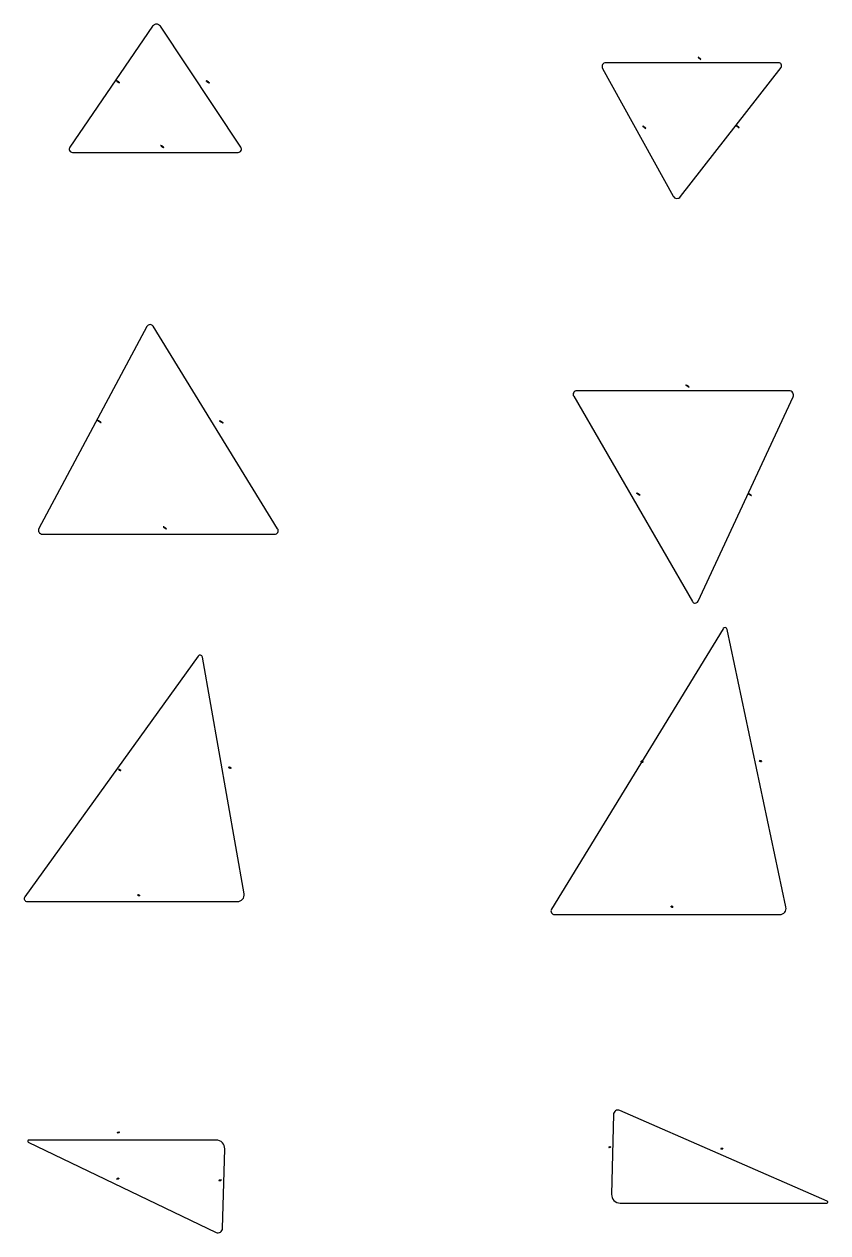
# Model space of a CAD drawing. Header units: metres. Extents: x -1 to 145, y -1 to 19.
# Drawn here: x 62.26 to 66.79, y -0.35 to 6.48 of the extents above; entities that cross this region are included whole.
import ezdxf

# ---------------------------------------------------------------- set-up
doc = ezdxf.new("R2010")
doc.units = ezdxf.units.M
doc.layers.add('LABELS', color=1, linetype='CONTINUOUS')
doc.layers.add('SHAPES', color=3, linetype='CONTINUOUS')

msp = doc.modelspace()

# ---------------------------------------------------------------- linework, layer by layer
at = {"layer": 'LABELS'}
for p, q in [((66.0653, 6.288), (66.0613, 6.2913)), ((66.0613, 6.2913), (66.0653, 6.2881)), ((66.0613, 6.2913), (66.0653, 6.288)), ((66.0653, 6.2881), (66.0613, 6.2913)), ((66.0775, 6.2782), (66.0613, 6.2913)), ((66.0613, 6.2913), (66.0734, 6.2816)), ((66.0653, 6.2881), (66.0613, 6.2913)), ((66.0613, 6.2913), (66.0775, 6.2782)), ((66.0653, 6.2881), (66.0613, 6.2913)), ((66.0613, 6.2913), (66.0775, 6.2782)), ((66.0653, 6.2881), (66.0734, 6.2814)), ((66.0734, 6.2816), (66.0653, 6.2881)), ((66.0653, 6.288), (66.0734, 6.2814)), ((66.0734, 6.2815), (66.0653, 6.288)), ((66.0694, 6.2848), (66.0694, 6.2847)), ((66.0775, 6.2782), (66.0734, 6.2816)), ((66.0775, 6.2782), (66.0734, 6.2816)), ((66.0734, 6.2816), (66.0734, 6.2814)), ((66.0734, 6.2814), (66.0775, 6.2782)), ((66.0734, 6.2814), (66.0775, 6.2782)), ((66.0775, 6.2782), (66.0775, 6.2783)), ((66.0775, 6.2783), (66.0775, 6.2782)), ((66.0775, 6.2782), (66.0775, 6.2783)), ((66.0775, 6.2783), (66.0775, 6.2782)), ((62.7793, 6.1584), (62.7783, 6.1576)), ((62.7793, 6.1584), (62.7783, 6.1576)), ((62.7783, 6.1576), (62.7788, 6.158)), ((62.7783, 6.1576), (62.7831, 6.1551)), ((62.7955, 6.1459), (62.7783, 6.1576)), ((62.7783, 6.1576), (62.7922, 6.1496)), ((62.7783, 6.1576), (62.7826, 6.1547)), ((62.7788, 6.158), (62.7836, 6.1555)), ((62.7788, 6.158), (62.7826, 6.1547)), ((62.7836, 6.1555), (62.7788, 6.158)), ((62.7788, 6.158), (62.7826, 6.1547)), ((62.7836, 6.1555), (62.7788, 6.158)), ((62.7788, 6.158), (62.7826, 6.1547)), ((62.7836, 6.1555), (62.7788, 6.158)), ((62.7831, 6.1551), (62.7826, 6.1547)), ((62.7826, 6.1547), (62.7912, 6.1488)), ((62.7917, 6.1492), (62.7826, 6.1547)), ((62.7826, 6.1547), (62.7912, 6.1488)), ((62.7826, 6.1547), (62.7912, 6.1488)), ((62.7917, 6.1492), (62.7826, 6.1547)), ((62.7826, 6.1547), (62.7965, 6.1467)), ((62.7826, 6.1547), (62.7912, 6.1488)), ((62.7917, 6.1492), (62.7826, 6.1547)), ((62.7836, 6.1555), (62.7922, 6.1496)), ((62.7922, 6.1496), (62.7836, 6.1555)), ((62.7922, 6.1496), (62.7836, 6.1555)), ((62.7922, 6.1496), (62.7836, 6.1555)), ((62.7879, 6.1525), (62.7869, 6.1517)), ((62.7879, 6.1525), (62.7869, 6.1517)), ((62.7922, 6.1496), (62.7912, 6.1488)), ((62.7912, 6.1488), (62.796, 6.1463)), ((62.7912, 6.1488), (62.796, 6.1463)), ((62.7912, 6.1488), (62.796, 6.1463)), ((62.7912, 6.1488), (62.796, 6.1463)), ((62.7922, 6.1496), (62.796, 6.1463)), ((62.796, 6.1463), (62.7922, 6.1496)), ((62.796, 6.1463), (62.7922, 6.1496)), ((62.796, 6.1463), (62.7922, 6.1496)), ((62.7965, 6.1467), (62.7955, 6.1459)), ((62.796, 6.1463), (62.7955, 6.1459)), ((62.796, 6.1463), (62.7965, 6.1467)), ((63.2859, 6.1587), (63.2849, 6.1579)), ((63.2859, 6.1587), (63.2849, 6.1579)), ((63.2849, 6.1579), (63.2854, 6.1583)), ((63.2849, 6.1579), (63.2897, 6.1554)), ((63.302, 6.1462), (63.2849, 6.1579)), ((63.2849, 6.1579), (63.2988, 6.1499)), ((63.2849, 6.1579), (63.2892, 6.155)), ((63.2854, 6.1583), (63.2902, 6.1558)), ((63.2854, 6.1583), (63.2892, 6.155)), ((63.2902, 6.1558), (63.2854, 6.1583)), ((63.2854, 6.1583), (63.2892, 6.155)), ((63.2902, 6.1558), (63.2854, 6.1583)), ((63.2902, 6.1558), (63.2854, 6.1583)), ((63.2854, 6.1583), (63.3026, 6.1466)), ((63.2897, 6.1554), (63.2892, 6.155)), ((63.2892, 6.155), (63.2978, 6.1491)), ((63.2983, 6.1495), (63.2892, 6.155)), ((63.2892, 6.155), (63.2978, 6.1491)), ((63.2892, 6.155), (63.2978, 6.1491)), ((63.2983, 6.1495), (63.2892, 6.155)), ((63.2892, 6.155), (63.3031, 6.147)), ((63.2902, 6.1558), (63.2988, 6.1499)), ((63.2988, 6.1499), (63.2902, 6.1558)), ((63.2988, 6.1499), (63.2902, 6.1558)), ((63.2945, 6.1529), (63.2935, 6.1521)), ((63.2945, 6.1529), (63.2935, 6.1521)), ((63.2988, 6.1499), (63.2978, 6.1491)), ((63.2978, 6.1491), (63.3026, 6.1466)), ((63.2978, 6.1491), (63.3026, 6.1466)), ((63.2978, 6.1491), (63.3026, 6.1466)), ((63.2988, 6.1499), (63.3026, 6.1466)), ((63.3026, 6.1466), (63.2988, 6.1499)), ((63.3026, 6.1466), (63.2988, 6.1499)), ((63.3031, 6.147), (63.302, 6.1462)), ((63.3031, 6.147), (63.302, 6.1462)), ((63.3026, 6.1466), (63.302, 6.1462)), ((63.3026, 6.1466), (63.3031, 6.147)), ((63.3026, 6.1466), (63.3031, 6.147)), ((65.7504, 5.9025), (65.7504, 5.9024)), ((65.7504, 5.9025), (65.7504, 5.9024)), ((65.7504, 5.9024), (65.7504, 5.9024)), ((65.7504, 5.9024), (65.7545, 5.8992)), ((65.7504, 5.9024), (65.7545, 5.8991)), ((65.7545, 5.8992), (65.7504, 5.9024)), ((65.7504, 5.9024), (65.7545, 5.8992)), ((65.7504, 5.9024), (65.7545, 5.8991)), ((65.7545, 5.8992), (65.7504, 5.9024)), ((65.7666, 5.8893), (65.7504, 5.9024)), ((65.7504, 5.9024), (65.7626, 5.8927)), ((65.7504, 5.9024), (65.7545, 5.8991)), ((65.7545, 5.8992), (65.7504, 5.9024)), ((65.7504, 5.9024), (65.7666, 5.8893)), ((65.7545, 5.8992), (65.7626, 5.8927)), ((65.7626, 5.8927), (65.7545, 5.8992)), ((65.7545, 5.8992), (65.7545, 5.8991)), ((65.7626, 5.8927), (65.7545, 5.8992)), ((65.7545, 5.8991), (65.7626, 5.8925)), ((65.7626, 5.8926), (65.7545, 5.8991)), ((65.7545, 5.8991), (65.7626, 5.8925)), ((65.7545, 5.8991), (65.7626, 5.8925)), ((65.7626, 5.8926), (65.7545, 5.8991)), ((65.7545, 5.8991), (65.7666, 5.8894)), ((65.7585, 5.8959), (65.7585, 5.8958)), ((65.7585, 5.8959), (65.7585, 5.8958)), ((65.7626, 5.8927), (65.7666, 5.8893)), ((65.7666, 5.8893), (65.7626, 5.8927)), ((65.7666, 5.8893), (65.7626, 5.8927)), ((65.7626, 5.8927), (65.7626, 5.8925)), ((65.7626, 5.8925), (65.7666, 5.8893)), ((65.7626, 5.8925), (65.7666, 5.8893)), ((65.7626, 5.8925), (65.7666, 5.8893)), ((65.7666, 5.8893), (65.7666, 5.8894)), ((65.7666, 5.8894), (65.7666, 5.8893)), ((65.7666, 5.8893), (65.7666, 5.8894)), ((65.7666, 5.8894), (65.7666, 5.8893)), ((65.7666, 5.8893), (65.7666, 5.8893)), ((66.2769, 5.9064), (66.2769, 5.9065)), ((66.2769, 5.9065), (66.281, 5.9033)), ((66.2769, 5.9065), (66.281, 5.9031)), ((66.281, 5.9033), (66.2769, 5.9065)), ((66.2769, 5.9065), (66.2769, 5.9064)), ((66.2769, 5.9065), (66.281, 5.9031)), ((66.281, 5.9033), (66.2769, 5.9065)), ((66.2769, 5.9065), (66.2769, 5.9064)), ((66.2769, 5.9065), (66.2769, 5.9064)), ((66.2769, 5.9064), (66.281, 5.9032)), ((66.2931, 5.8933), (66.2769, 5.9064)), ((66.2769, 5.9064), (66.2891, 5.8967)), ((66.2769, 5.9064), (66.281, 5.9031)), ((66.2769, 5.9064), (66.281, 5.9031)), ((66.281, 5.9033), (66.2891, 5.8967)), ((66.2891, 5.8967), (66.281, 5.9033)), ((66.2891, 5.8967), (66.281, 5.9033)), ((66.281, 5.9032), (66.281, 5.9031)), ((66.281, 5.9031), (66.2891, 5.8966)), ((66.2891, 5.8967), (66.281, 5.9031)), ((66.281, 5.9031), (66.2891, 5.8966)), ((66.281, 5.9031), (66.2891, 5.8966)), ((66.2891, 5.8967), (66.281, 5.9031)), ((66.281, 5.9031), (66.2931, 5.8934)), ((66.281, 5.9031), (66.2931, 5.8934)), ((66.285, 5.9), (66.285, 5.8999)), ((66.285, 5.9), (66.285, 5.8999)), ((66.2891, 5.8967), (66.2931, 5.8934)), ((66.2931, 5.8934), (66.2891, 5.8967)), ((66.2931, 5.8934), (66.2891, 5.8967)), ((66.2891, 5.8967), (66.2891, 5.8966)), ((66.2891, 5.8966), (66.2931, 5.8934)), ((66.2891, 5.8966), (66.2931, 5.8934)), ((66.2891, 5.8966), (66.2931, 5.8934)), ((66.2931, 5.8934), (66.2931, 5.8933)), ((66.2931, 5.8934), (66.2931, 5.8934)), ((66.2931, 5.8934), (66.2931, 5.8933)), ((66.2931, 5.8934), (66.2931, 5.8933)), ((63.029, 5.7934), (63.0279, 5.7926)), ((63.0279, 5.7926), (63.0327, 5.79)), ((63.0322, 5.7896), (63.0284, 5.793)), ((63.0284, 5.793), (63.0333, 5.7904)), ((63.0284, 5.793), (63.0322, 5.7896)), ((63.0333, 5.7904), (63.0284, 5.793)), ((63.0333, 5.7904), (63.0284, 5.793)), ((63.0284, 5.793), (63.0456, 5.7812)), ((63.0284, 5.793), (63.0322, 5.7896)), ((63.0333, 5.7904), (63.0284, 5.793)), ((63.0327, 5.79), (63.0322, 5.7896)), ((63.0322, 5.7896), (63.0408, 5.7838)), ((63.0413, 5.7842), (63.0322, 5.7896)), ((63.0322, 5.7896), (63.0408, 5.7838)), ((63.0322, 5.7896), (63.0408, 5.7838)), ((63.0413, 5.7842), (63.0322, 5.7896)), ((63.0333, 5.7904), (63.0408, 5.7838)), ((63.0419, 5.7846), (63.0333, 5.7904)), ((63.0419, 5.7846), (63.0333, 5.7904)), ((63.0376, 5.7875), (63.0365, 5.7867)), ((63.0408, 5.7838), (63.0456, 5.7812)), ((63.0408, 5.7838), (63.0456, 5.7812)), ((63.0408, 5.7838), (63.0456, 5.7812)), ((63.0408, 5.7838), (63.0456, 5.7812)), ((63.0456, 5.7812), (63.0419, 5.7846)), ((63.0456, 5.7812), (63.0419, 5.7846)), ((63.0456, 5.7812), (63.0419, 5.7846)), ((63.0461, 5.7816), (63.0451, 5.7808)), ((63.0456, 5.7812), (63.0461, 5.7816)), ((63.0456, 5.7812), (63.0461, 5.7816)), ((65.9946, 4.438), (65.993, 4.4408)), ((65.993, 4.4408), (65.9981, 4.4369)), ((65.9946, 4.438), (65.993, 4.4408)), ((65.993, 4.4408), (65.9973, 4.4383)), ((65.9973, 4.4383), (65.9938, 4.4394)), ((65.9938, 4.4394), (65.9989, 4.4355)), ((65.9938, 4.4394), (65.9973, 4.4383)), ((65.9989, 4.4355), (65.9938, 4.4394)), ((65.9989, 4.4355), (65.9938, 4.4394)), ((65.9938, 4.4394), (66.0111, 4.4293)), ((65.9973, 4.4383), (66.006, 4.4332)), ((66.0068, 4.4318), (65.9973, 4.4383)), ((65.9981, 4.4369), (65.9973, 4.4383)), ((65.9973, 4.4383), (66.006, 4.4332)), ((65.9973, 4.4383), (66.0119, 4.4279)), ((65.9989, 4.4355), (66.006, 4.4332)), ((66.0076, 4.4304), (65.9989, 4.4355)), ((66.0033, 4.4329), (66.0017, 4.4357)), ((66.006, 4.4332), (66.0111, 4.4293)), ((66.006, 4.4332), (66.0111, 4.4293)), ((66.006, 4.4332), (66.0111, 4.4293)), ((66.0111, 4.4293), (66.0076, 4.4304)), ((66.0111, 4.4293), (66.0076, 4.4304)), ((66.0119, 4.4279), (66.0103, 4.4307)), ((66.0119, 4.4279), (66.0103, 4.4307)), ((66.0111, 4.4293), (66.0119, 4.4279)), ((66.0111, 4.4293), (66.0119, 4.4279)), ((62.6726, 4.2405), (62.6745, 4.2397)), ((62.6763, 4.239), (62.6726, 4.2405)), ((62.6726, 4.2405), (62.6767, 4.2379)), ((62.6763, 4.239), (62.6726, 4.2405)), ((62.6726, 4.2405), (62.6785, 4.2371)), ((62.6763, 4.239), (62.6726, 4.2405)), ((62.6726, 4.2405), (62.6767, 4.2379)), ((62.6745, 4.2397), (62.6804, 4.2364)), ((62.6745, 4.2397), (62.6767, 4.2379)), ((62.6804, 4.2364), (62.6745, 4.2397)), ((62.6745, 4.2397), (62.6767, 4.2379)), ((62.6804, 4.2364), (62.6745, 4.2397)), ((62.6745, 4.2397), (62.6767, 4.2379)), ((62.6804, 4.2364), (62.6745, 4.2397)), ((62.6767, 4.2379), (62.6848, 4.2326)), ((62.6866, 4.2319), (62.6767, 4.2379)), ((62.6767, 4.2379), (62.6925, 4.2285)), ((62.6767, 4.2379), (62.6848, 4.2326)), ((62.6866, 4.2319), (62.6767, 4.2379)), ((62.6785, 4.2371), (62.6767, 4.2379)), ((62.6767, 4.2379), (62.6848, 4.2326)), ((62.6767, 4.2379), (62.6925, 4.2285)), ((62.6767, 4.2379), (62.6848, 4.2326)), ((62.6866, 4.2319), (62.6767, 4.2379)), ((62.6804, 4.2364), (62.6885, 4.2311)), ((62.6885, 4.2311), (62.6804, 4.2364)), ((62.6885, 4.2311), (62.6804, 4.2364)), ((62.6885, 4.2311), (62.6804, 4.2364)), ((62.6844, 4.2337), (62.6807, 4.2352)), ((62.6844, 4.2337), (62.6807, 4.2352)), ((62.6848, 4.2326), (62.6907, 4.2292)), ((62.6848, 4.2326), (62.6907, 4.2292)), ((62.6848, 4.2326), (62.6907, 4.2292)), ((62.6848, 4.2326), (62.6907, 4.2292)), ((62.6885, 4.2311), (62.6907, 4.2292)), ((62.6907, 4.2292), (62.6885, 4.2311)), ((62.6907, 4.2292), (62.6885, 4.2311)), ((62.6907, 4.2292), (62.6885, 4.2311)), ((63.3605, 4.2389), (63.3624, 4.2381)), ((63.3642, 4.2374), (63.3605, 4.2389)), ((63.3605, 4.2389), (63.3646, 4.2363)), ((63.3642, 4.2374), (63.3605, 4.2389)), ((63.3605, 4.2389), (63.3664, 4.2355)), ((63.3642, 4.2374), (63.3605, 4.2389)), ((63.3605, 4.2389), (63.3646, 4.2363)), ((63.3624, 4.2381), (63.3683, 4.2347)), ((63.3624, 4.2381), (63.3646, 4.2363)), ((63.3683, 4.2347), (63.3624, 4.2381)), ((63.3624, 4.2381), (63.3646, 4.2363)), ((63.3683, 4.2347), (63.3624, 4.2381)), ((63.3683, 4.2347), (63.3624, 4.2381)), ((63.3624, 4.2381), (63.3786, 4.2276)), ((63.3646, 4.2363), (63.3727, 4.231)), ((63.3745, 4.2302), (63.3646, 4.2363)), ((63.3646, 4.2363), (63.3804, 4.2269)), ((63.3646, 4.2363), (63.3727, 4.231)), ((63.3745, 4.2302), (63.3646, 4.2363)), ((63.3664, 4.2355), (63.3646, 4.2363)), ((63.3646, 4.2363), (63.3727, 4.231)), ((63.3646, 4.2363), (63.3804, 4.2269)), ((63.3683, 4.2347), (63.3764, 4.2295)), ((63.3764, 4.2295), (63.3683, 4.2347)), ((63.3764, 4.2295), (63.3683, 4.2347)), ((63.3723, 4.2321), (63.3686, 4.2336)), ((63.3723, 4.2321), (63.3686, 4.2336)), ((63.3727, 4.231), (63.3786, 4.2276)), ((63.3727, 4.231), (63.3786, 4.2276)), ((63.3727, 4.231), (63.3786, 4.2276)), ((62.6907, 4.2292), (62.6888, 4.23)), ((62.6925, 4.2285), (62.6888, 4.23)), ((62.6925, 4.2285), (62.6888, 4.23)), ((62.6907, 4.2292), (62.6925, 4.2285)), ((63.3764, 4.2295), (63.3786, 4.2276)), ((63.3786, 4.2276), (63.3764, 4.2295)), ((63.3786, 4.2276), (63.3764, 4.2295)), ((63.3786, 4.2276), (63.3767, 4.2284)), ((63.3804, 4.2269), (63.3767, 4.2284)), ((63.3804, 4.2269), (63.3767, 4.2284)), ((63.3804, 4.2269), (63.3767, 4.2284)), ((63.3786, 4.2276), (63.3804, 4.2269)), ((63.3786, 4.2276), (63.3804, 4.2269)), ((65.7149, 3.8314), (65.7157, 3.83)), ((65.7165, 3.8286), (65.7149, 3.8314)), ((65.7149, 3.8314), (65.7192, 3.8289)), ((65.7165, 3.8286), (65.7149, 3.8314)), ((65.7149, 3.8314), (65.72, 3.8275)), ((65.7165, 3.8286), (65.7149, 3.8314)), ((65.7149, 3.8314), (65.7192, 3.8289)), ((65.7157, 3.83), (65.7208, 3.8261)), ((65.7157, 3.83), (65.7192, 3.8289)), ((65.7208, 3.8261), (65.7157, 3.83)), ((65.7157, 3.83), (65.7192, 3.8289)), ((65.7208, 3.8261), (65.7157, 3.83)), ((65.7208, 3.8261), (65.7157, 3.83)), ((65.7157, 3.83), (65.733, 3.8199)), ((65.7192, 3.8289), (65.7279, 3.8238)), ((65.7287, 3.8224), (65.7192, 3.8289)), ((65.7192, 3.8289), (65.7338, 3.8185)), ((65.7192, 3.8289), (65.7279, 3.8238)), ((65.7287, 3.8224), (65.7192, 3.8289)), ((65.72, 3.8275), (65.7192, 3.8289)), ((65.7192, 3.8289), (65.7279, 3.8238)), ((65.7192, 3.8289), (65.7338, 3.8185)), ((65.7208, 3.8261), (65.7295, 3.821)), ((65.7295, 3.821), (65.7208, 3.8261)), ((65.7295, 3.821), (65.7208, 3.8261)), ((65.7251, 3.8236), (65.7235, 3.8264)), ((65.7251, 3.8236), (65.7235, 3.8264)), ((65.7279, 3.8238), (65.733, 3.8199)), ((65.7279, 3.8238), (65.733, 3.8199)), ((65.7279, 3.8238), (65.733, 3.8199)), ((65.733, 3.8199), (65.7322, 3.8213)), ((65.7338, 3.8185), (65.7322, 3.8213)), ((65.7338, 3.8185), (65.7322, 3.8213)), ((65.7338, 3.8185), (65.7322, 3.8213)), ((66.344, 3.829), (66.3448, 3.8276)), ((66.3456, 3.8262), (66.344, 3.829)), ((66.344, 3.829), (66.3484, 3.8264)), ((66.3456, 3.8262), (66.344, 3.829)), ((66.344, 3.829), (66.3492, 3.825)), ((66.3456, 3.8262), (66.344, 3.829)), ((66.344, 3.829), (66.3484, 3.8264)), ((66.3456, 3.8262), (66.344, 3.829)), ((66.344, 3.829), (66.3484, 3.8264)), ((66.3448, 3.8276), (66.35, 3.8237)), ((66.3448, 3.8276), (66.3484, 3.8264)), ((66.35, 3.8237), (66.3448, 3.8276)), ((66.3448, 3.8276), (66.3484, 3.8264)), ((66.35, 3.8237), (66.3448, 3.8276)), ((66.3484, 3.8264), (66.357, 3.8214)), ((66.3578, 3.82), (66.3484, 3.8264)), ((66.3484, 3.8264), (66.363, 3.8161)), ((66.3484, 3.8264), (66.357, 3.8214)), ((66.3578, 3.82), (66.3484, 3.8264)), ((66.3492, 3.825), (66.3484, 3.8264)), ((66.3484, 3.8264), (66.357, 3.8214)), ((66.3484, 3.8264), (66.363, 3.8161)), ((66.3484, 3.8264), (66.363, 3.8161)), ((66.35, 3.8237), (66.3586, 3.8186)), ((66.3586, 3.8186), (66.35, 3.8237)), ((66.3586, 3.8186), (66.35, 3.8237)), ((66.3543, 3.8211), (66.3527, 3.8239)), ((66.3543, 3.8211), (66.3527, 3.8239)), ((66.357, 3.8214), (66.3621, 3.8175)), ((66.357, 3.8214), (66.3621, 3.8175)), ((66.357, 3.8214), (66.3621, 3.8175)), ((65.7295, 3.821), (65.733, 3.8199)), ((65.733, 3.8199), (65.7295, 3.821)), ((65.733, 3.8199), (65.7295, 3.821)), ((65.733, 3.8199), (65.7338, 3.8185)), ((65.733, 3.8199), (65.7338, 3.8185)), ((66.3586, 3.8186), (66.3621, 3.8175)), ((66.3621, 3.8175), (66.3586, 3.8186)), ((66.3621, 3.8175), (66.3586, 3.8186)), ((66.3621, 3.8175), (66.3613, 3.8188)), ((66.363, 3.8161), (66.3613, 3.8188)), ((66.363, 3.8161), (66.3613, 3.8188)), ((66.363, 3.8161), (66.3613, 3.8188)), ((66.3621, 3.8175), (66.363, 3.8161)), ((63.0454, 3.639), (63.0417, 3.6405)), ((63.0417, 3.6405), (63.0458, 3.6379)), ((63.0458, 3.6379), (63.0436, 3.6398)), ((63.0436, 3.6398), (63.0495, 3.6364)), ((63.0436, 3.6398), (63.0458, 3.6379)), ((63.0495, 3.6364), (63.0436, 3.6398)), ((63.0495, 3.6364), (63.0436, 3.6398)), ((63.0436, 3.6398), (63.0598, 3.6293)), ((63.0436, 3.6398), (63.0458, 3.6379)), ((63.0495, 3.6364), (63.0436, 3.6398)), ((63.0458, 3.6379), (63.0539, 3.6327)), ((63.0557, 3.6319), (63.0458, 3.6379)), ((63.0458, 3.6379), (63.0616, 3.6285)), ((63.0458, 3.6379), (63.0539, 3.6327)), ((63.0557, 3.6319), (63.0458, 3.6379)), ((63.0495, 3.6364), (63.0539, 3.6327)), ((63.0576, 3.6312), (63.0495, 3.6364)), ((63.0576, 3.6312), (63.0495, 3.6364)), ((63.0535, 3.6338), (63.0498, 3.6353)), ((63.0539, 3.6327), (63.0598, 3.6293)), ((63.0539, 3.6327), (63.0598, 3.6293)), ((63.0539, 3.6327), (63.0598, 3.6293)), ((63.0598, 3.6293), (63.0576, 3.6312)), ((63.0598, 3.6293), (63.0576, 3.6312)), ((63.0598, 3.6293), (63.0576, 3.6312)), ((63.0616, 3.6285), (63.0579, 3.63)), ((63.0616, 3.6285), (63.0579, 3.63)), ((63.0598, 3.6293), (63.0616, 3.6285)), ((66.4094, 2.3211), (66.4091, 2.3167)), ((66.4144, 2.3197), (66.4094, 2.3211)), ((66.4194, 2.3184), (66.4094, 2.3211)), ((66.4194, 2.3184), (66.4094, 2.3211)), ((66.4194, 2.3184), (66.4094, 2.3211)), ((62.7892, 2.2691), (62.7905, 2.2694)), ((62.7892, 2.2691), (62.7905, 2.2694)), ((62.7892, 2.2691), (62.7935, 2.2664)), ((62.7978, 2.2637), (62.7892, 2.2691)), ((62.7978, 2.2637), (62.7892, 2.2691)), ((62.7905, 2.2694), (62.7932, 2.27)), ((62.7905, 2.2694), (62.7932, 2.27)), ((62.7905, 2.2694), (62.7932, 2.27)), ((62.7935, 2.2664), (62.7905, 2.2694)), ((62.7976, 2.2673), (62.7905, 2.2694)), ((62.7935, 2.2664), (62.7905, 2.2694)), ((62.7976, 2.2673), (62.7905, 2.2694)), ((62.7905, 2.2694), (62.8032, 2.2649)), ((62.7905, 2.2694), (62.8032, 2.2649)), ((62.7935, 2.2664), (62.7905, 2.2694)), ((62.7976, 2.2673), (62.7905, 2.2694)), ((62.8005, 2.2643), (62.7919, 2.2697)), ((62.8005, 2.2643), (62.7919, 2.2697)), ((62.7932, 2.27), (62.7989, 2.2676)), ((62.7932, 2.27), (62.7989, 2.2676)), ((62.7932, 2.27), (62.7989, 2.2676)), ((62.7935, 2.2664), (62.7989, 2.2676)), ((62.7935, 2.2664), (62.7992, 2.264)), ((62.7992, 2.264), (62.7935, 2.2664)), ((62.7992, 2.264), (62.7935, 2.2664)), ((62.7992, 2.264), (62.7935, 2.2664)), ((62.7992, 2.264), (62.7935, 2.2664)), ((62.7989, 2.2676), (62.7946, 2.2703)), ((62.8032, 2.2649), (62.7946, 2.2703)), ((62.8032, 2.2649), (62.7946, 2.2703)), ((62.8032, 2.2649), (62.7946, 2.2703)), ((62.8019, 2.2646), (62.7989, 2.2676)), ((62.7989, 2.2676), (62.8019, 2.2646)), ((62.7989, 2.2676), (62.8032, 2.2649)), ((62.7989, 2.2676), (62.8019, 2.2646)), ((62.7989, 2.2676), (62.8019, 2.2646)), ((62.7992, 2.264), (62.8019, 2.2646)), ((62.8019, 2.2646), (62.7992, 2.264)), ((62.8019, 2.2646), (62.7992, 2.264)), ((62.8019, 2.2646), (62.7992, 2.264)), ((63.4115, 2.2819), (63.4129, 2.2822)), ((63.4115, 2.2819), (63.4129, 2.2822)), ((63.4115, 2.2819), (63.4129, 2.2822)), ((63.4115, 2.2819), (63.4158, 2.2792)), ((63.4202, 2.2765), (63.4115, 2.2819)), ((63.4202, 2.2765), (63.4115, 2.2819)), ((63.4202, 2.2765), (63.4115, 2.2819)), ((63.4129, 2.2822), (63.4156, 2.2828)), ((63.4129, 2.2822), (63.4156, 2.2828)), ((63.4158, 2.2792), (63.4129, 2.2822)), ((63.4199, 2.2801), (63.4129, 2.2822)), ((63.4158, 2.2792), (63.4129, 2.2822)), ((63.4199, 2.2801), (63.4129, 2.2822)), ((63.4129, 2.2822), (63.4256, 2.2777)), ((63.4129, 2.2822), (63.4256, 2.2777)), ((63.4129, 2.2822), (63.4256, 2.2777)), ((63.4229, 2.2771), (63.4142, 2.2825)), ((63.4229, 2.2771), (63.4142, 2.2825)), ((63.4156, 2.2828), (63.4213, 2.2804)), ((63.4156, 2.2828), (63.4213, 2.2804)), ((63.4158, 2.2792), (63.4213, 2.2804)), ((63.4158, 2.2792), (63.4215, 2.2768)), ((63.4215, 2.2768), (63.4158, 2.2792)), ((63.4215, 2.2768), (63.4158, 2.2792)), ((63.4215, 2.2768), (63.4158, 2.2792)), ((63.4213, 2.2804), (63.4169, 2.2831)), ((63.4256, 2.2777), (63.4169, 2.2831)), ((63.4256, 2.2777), (63.4169, 2.2831)), ((63.4256, 2.2777), (63.4169, 2.2831)), ((63.4256, 2.2777), (63.4169, 2.2831)), ((63.4242, 2.2774), (63.4213, 2.2804)), ((63.4213, 2.2804), (63.4242, 2.2774)), ((63.4213, 2.2804), (63.4256, 2.2777)), ((63.4213, 2.2804), (63.4242, 2.2774)), ((63.4215, 2.2768), (63.4242, 2.2774)), ((63.4242, 2.2774), (63.4215, 2.2768)), ((63.4242, 2.2774), (63.4215, 2.2768)), ((65.7404, 2.3134), (65.7405, 2.3145)), ((65.7404, 2.3134), (65.7405, 2.3145)), ((65.7404, 2.3134), (65.7454, 2.3121)), ((65.7505, 2.3107), (65.7404, 2.3134)), ((65.7505, 2.3107), (65.7404, 2.3134)), ((65.7405, 2.3145), (65.7406, 2.3167)), ((65.7405, 2.3145), (65.7406, 2.3167)), ((65.7457, 2.3154), (65.7405, 2.3145)), ((65.7457, 2.3154), (65.7405, 2.3145)), ((65.7405, 2.3145), (65.7508, 2.3151)), ((65.7405, 2.3145), (65.7508, 2.3151)), ((65.7454, 2.3121), (65.7405, 2.3145)), ((65.7454, 2.3121), (65.7405, 2.3145)), ((65.7406, 2.3167), (65.7457, 2.3165)), ((65.7406, 2.3167), (65.7457, 2.3165)), ((65.7506, 2.3129), (65.7406, 2.3156)), ((65.7506, 2.3129), (65.7406, 2.3156)), ((65.7457, 2.3165), (65.7407, 2.3178)), ((65.7508, 2.3151), (65.7407, 2.3178)), ((65.7508, 2.3151), (65.7407, 2.3178)), ((65.7508, 2.3151), (65.7407, 2.3178)), ((65.7508, 2.3151), (65.7407, 2.3178)), ((65.7454, 2.3121), (65.7457, 2.3165)), ((65.7454, 2.3121), (65.7457, 2.3165)), ((65.7454, 2.3121), (65.7505, 2.3118)), ((65.7505, 2.3118), (65.7454, 2.3121)), ((65.7505, 2.3118), (65.7454, 2.3121)), ((65.7505, 2.3118), (65.7454, 2.3121)), ((65.7505, 2.3118), (65.7454, 2.3121)), ((65.7507, 2.314), (65.7457, 2.3165)), ((65.7457, 2.3165), (65.7507, 2.314)), ((65.7457, 2.3165), (65.7508, 2.3151)), ((65.7457, 2.3165), (65.7507, 2.314)), ((65.7457, 2.3165), (65.7508, 2.3151)), ((65.7505, 2.3118), (65.7507, 2.314)), ((65.7507, 2.314), (65.7505, 2.3118)), ((65.7507, 2.314), (65.7505, 2.3118)), ((66.4091, 2.3178), (66.4093, 2.32)), ((66.4091, 2.3178), (66.4093, 2.32)), ((66.4143, 2.3186), (66.4091, 2.3178)), ((66.4143, 2.3186), (66.4091, 2.3178)), ((66.4091, 2.3178), (66.4194, 2.3184)), ((66.4091, 2.3178), (66.4194, 2.3184)), ((66.4141, 2.3153), (66.4091, 2.3178)), ((66.4141, 2.3153), (66.4091, 2.3178)), ((66.4091, 2.3167), (66.4091, 2.3178)), ((66.4091, 2.3167), (66.4091, 2.3178)), ((66.4091, 2.3167), (66.4193, 2.3173)), ((66.4091, 2.3167), (66.4141, 2.3153)), ((66.4191, 2.314), (66.4091, 2.3167)), ((66.4191, 2.314), (66.4091, 2.3167)), ((66.4193, 2.3162), (66.4092, 2.3189)), ((66.4193, 2.3162), (66.4092, 2.3189)), ((66.4093, 2.32), (66.4144, 2.3197)), ((66.4093, 2.32), (66.4144, 2.3197)), ((66.4193, 2.3173), (66.4093, 2.32)), ((66.4141, 2.3153), (66.4144, 2.3197)), ((66.4141, 2.3153), (66.4192, 2.3151)), ((66.4192, 2.3151), (66.4141, 2.3153)), ((66.4192, 2.3151), (66.4141, 2.3153)), ((66.4192, 2.3151), (66.4141, 2.3153)), ((66.4193, 2.3173), (66.4144, 2.3197)), ((66.4144, 2.3197), (66.4193, 2.3173)), ((66.4144, 2.3197), (66.4194, 2.3184)), ((66.4144, 2.3197), (66.4193, 2.3173)), ((66.4192, 2.3151), (66.4193, 2.3173)), ((66.4193, 2.3173), (66.4192, 2.3151)), ((66.4193, 2.3173), (66.4192, 2.3151)), ((62.8981, 1.5621), (62.9008, 1.5627)), ((62.8981, 1.5621), (62.9011, 1.5591)), ((62.9011, 1.5591), (62.8981, 1.5621)), ((62.9051, 1.56), (62.8981, 1.5621)), ((62.9081, 1.557), (62.8995, 1.5624)), ((62.9068, 1.5567), (62.9008, 1.5627)), ((62.9008, 1.5627), (62.9065, 1.5603)), ((62.9008, 1.5627), (62.9065, 1.5603)), ((62.9011, 1.5591), (62.9065, 1.5603)), ((62.9011, 1.5591), (62.9065, 1.5603)), ((62.9011, 1.5591), (62.9065, 1.5603)), ((62.9011, 1.5591), (62.9068, 1.5567)), ((62.9068, 1.5567), (62.9011, 1.5591)), ((62.9068, 1.5567), (62.9011, 1.5591)), ((62.9068, 1.5567), (62.9011, 1.5591)), ((62.9068, 1.5567), (62.9011, 1.5591)), ((62.9108, 1.5576), (62.9022, 1.563)), ((62.9108, 1.5576), (62.9022, 1.563)), ((62.9108, 1.5576), (62.9022, 1.563)), ((62.9065, 1.5603), (62.9095, 1.5573)), ((62.9065, 1.5603), (62.9095, 1.5573)), ((62.9065, 1.5603), (62.9108, 1.5576)), ((62.9065, 1.5603), (62.9108, 1.5576)), ((62.9065, 1.5603), (62.9108, 1.5576)), ((62.9095, 1.5573), (62.9068, 1.5567)), ((65.9087, 1.4954), (65.9089, 1.4976)), ((65.9139, 1.4963), (65.9087, 1.4954)), ((65.9087, 1.4954), (65.919, 1.496)), ((65.9087, 1.4954), (65.9137, 1.493)), ((65.9137, 1.493), (65.9087, 1.4954)), ((65.9087, 1.4943), (65.9087, 1.4954)), ((65.9187, 1.4916), (65.9087, 1.4943)), ((65.9189, 1.4938), (65.9088, 1.4965)), ((65.9188, 1.4927), (65.9089, 1.4976)), ((65.9089, 1.4976), (65.914, 1.4973)), ((65.9089, 1.4976), (65.914, 1.4973)), ((65.919, 1.496), (65.909, 1.4987)), ((65.919, 1.496), (65.909, 1.4987)), ((65.919, 1.496), (65.909, 1.4987)), ((65.9137, 1.493), (65.914, 1.4973)), ((65.9137, 1.493), (65.914, 1.4973)), ((65.9137, 1.493), (65.9188, 1.4927)), ((65.9188, 1.4927), (65.9137, 1.493)), ((65.9188, 1.4927), (65.9137, 1.493)), ((65.9188, 1.4927), (65.9137, 1.493)), ((65.914, 1.4973), (65.9189, 1.4949)), ((65.914, 1.4973), (65.9189, 1.4949)), ((65.914, 1.4973), (65.919, 1.496)), ((65.914, 1.4973), (65.919, 1.496)), ((65.9189, 1.4949), (65.9188, 1.4927)), ((62.7954, 0.2223), (62.783, 0.2188)), ((62.783, 0.2188), (62.7932, 0.2201)), ((62.783, 0.2188), (62.7932, 0.2201)), ((62.7881, 0.2195), (62.783, 0.2188)), ((62.7838, 0.2196), (62.7852, 0.2211)), ((62.7838, 0.2196), (62.7852, 0.2211)), ((62.7881, 0.2195), (62.7838, 0.2196)), ((62.7881, 0.2195), (62.7838, 0.2196)), ((62.7881, 0.2195), (62.7838, 0.2196)), ((62.7845, 0.2203), (62.7947, 0.2216)), ((62.7911, 0.2224), (62.7852, 0.2211)), ((62.7852, 0.2211), (62.7911, 0.2224)), ((62.7852, 0.2211), (62.7911, 0.2224)), ((62.7852, 0.2211), (62.7911, 0.2224)), ((62.7852, 0.2211), (62.794, 0.2208)), ((62.786, 0.2218), (62.7962, 0.2231)), ((62.7911, 0.2224), (62.7881, 0.2195)), ((62.794, 0.2208), (62.7881, 0.2195)), ((62.794, 0.2208), (62.7881, 0.2195)), ((62.794, 0.2208), (62.7881, 0.2195)), ((62.7889, 0.2202), (62.7954, 0.2223)), ((62.7889, 0.2202), (62.7954, 0.2223)), ((62.7954, 0.2223), (62.7911, 0.2224)), ((62.7911, 0.2224), (62.7954, 0.2223)), ((62.7911, 0.2224), (62.7954, 0.2223)), ((62.7954, 0.2223), (62.794, 0.2208)), ((62.7954, 0.2223), (62.794, 0.2208)), ((62.7962, 0.2231), (62.7954, 0.2223)), ((65.5677, 0.1397), (65.5571, 0.1361)), ((65.5677, 0.1397), (65.5571, 0.1361)), ((65.5571, 0.1361), (65.5674, 0.1374)), ((65.5571, 0.1361), (65.5674, 0.1374)), ((65.5571, 0.1361), (65.5674, 0.1374)), ((65.5622, 0.1367), (65.5571, 0.1361)), ((65.5573, 0.1384), (65.5572, 0.1369)), ((65.5572, 0.1369), (65.5573, 0.1384)), ((65.5572, 0.1369), (65.5573, 0.1384)), ((65.5572, 0.1369), (65.5573, 0.1384)), ((65.5572, 0.1369), (65.5622, 0.1367)), ((65.5622, 0.1367), (65.5572, 0.1369)), ((65.5622, 0.1367), (65.5572, 0.1369)), ((65.5622, 0.1367), (65.5572, 0.1369)), ((65.5626, 0.1398), (65.5573, 0.1384)), ((65.5573, 0.1384), (65.5626, 0.1398)), ((65.5573, 0.1384), (65.5626, 0.1398)), ((65.5573, 0.1384), (65.5626, 0.1398)), ((65.5573, 0.1384), (65.5626, 0.1398)), ((65.5573, 0.1376), (65.5676, 0.1389)), ((65.5573, 0.1376), (65.5676, 0.1389)), ((65.5574, 0.1392), (65.5678, 0.1404)), ((65.5574, 0.1392), (65.5678, 0.1404)), ((65.5626, 0.1398), (65.5622, 0.1367)), ((65.5675, 0.1381), (65.5622, 0.1367)), ((65.5675, 0.1381), (65.5622, 0.1367)), ((65.5675, 0.1381), (65.5622, 0.1367)), ((65.5622, 0.1367), (65.5674, 0.1374)), ((65.5623, 0.1375), (65.5677, 0.1397)), ((65.5623, 0.1375), (65.5677, 0.1397)), ((65.5623, 0.1375), (65.5677, 0.1397)), ((65.5678, 0.1404), (65.5626, 0.1398)), ((65.5626, 0.1398), (65.5677, 0.1397)), ((65.5626, 0.1398), (65.5677, 0.1397)), ((65.5626, 0.1398), (65.5677, 0.1397)), ((65.5677, 0.1397), (65.5675, 0.1381)), ((65.5677, 0.1397), (65.5675, 0.1381)), ((65.5677, 0.1397), (65.5675, 0.1381)), ((65.5678, 0.1404), (65.5677, 0.1397)), ((65.5678, 0.1404), (65.5677, 0.1397)), ((66.201, 0.1304), (66.1905, 0.1268)), ((66.1907, 0.1291), (66.1905, 0.1276)), ((66.1905, 0.1276), (66.1907, 0.1291)), ((66.1905, 0.1276), (66.1907, 0.1291)), ((66.1905, 0.1276), (66.1907, 0.1291)), ((66.1905, 0.1268), (66.2008, 0.1281)), ((66.1905, 0.1268), (66.2008, 0.1281)), ((66.1905, 0.1276), (66.1956, 0.1275)), ((66.1956, 0.1275), (66.1905, 0.1276)), ((66.1956, 0.1275), (66.1905, 0.1276)), ((66.1956, 0.1275), (66.1905, 0.1276)), ((66.1956, 0.1275), (66.1905, 0.1268)), ((66.1956, 0.1275), (66.1905, 0.1268)), ((66.1906, 0.1284), (66.201, 0.1297)), ((66.1906, 0.1284), (66.201, 0.1297)), ((66.196, 0.1306), (66.1907, 0.1291)), ((66.1907, 0.1291), (66.196, 0.1306)), ((66.1907, 0.1291), (66.196, 0.1306)), ((66.1907, 0.1291), (66.196, 0.1306)), ((66.1907, 0.1291), (66.196, 0.1306)), ((66.1907, 0.1291), (66.201, 0.1304)), ((66.1908, 0.1299), (66.1907, 0.1291)), ((66.1908, 0.1299), (66.2011, 0.1312)), ((66.2011, 0.1312), (66.1908, 0.1299)), ((66.196, 0.1306), (66.1956, 0.1275)), ((66.2009, 0.1289), (66.1956, 0.1275)), ((66.2009, 0.1289), (66.1956, 0.1275)), ((66.2009, 0.1289), (66.1956, 0.1275)), ((66.2009, 0.1289), (66.1956, 0.1275)), ((66.1956, 0.1275), (66.2008, 0.1281)), ((66.1957, 0.1283), (66.201, 0.1304)), ((66.1957, 0.1283), (66.201, 0.1304)), ((66.1957, 0.1283), (66.201, 0.1304)), ((66.2011, 0.1312), (66.196, 0.1306)), ((66.196, 0.1306), (66.201, 0.1304)), ((66.196, 0.1306), (66.201, 0.1304)), ((66.196, 0.1306), (66.201, 0.1304)), ((66.201, 0.1304), (66.2009, 0.1289)), ((66.201, 0.1304), (66.2009, 0.1289)), ((66.201, 0.1304), (66.2009, 0.1289)), ((66.201, 0.1304), (66.2009, 0.1289)), ((66.2011, 0.1312), (66.201, 0.1304)), ((62.792, -0.0387), (62.7796, -0.0422)), ((62.7796, -0.0422), (62.7898, -0.041)), ((62.7796, -0.0422), (62.7898, -0.041)), ((62.7796, -0.0422), (62.7898, -0.041)), ((62.7847, -0.0416), (62.7796, -0.0422)), ((62.7847, -0.0416), (62.7796, -0.0422)), ((62.7817, -0.04), (62.7803, -0.0415)), ((62.7803, -0.0415), (62.7817, -0.04)), ((62.7803, -0.0415), (62.7817, -0.04)), ((62.7803, -0.0415), (62.7817, -0.04)), ((62.7803, -0.0415), (62.7847, -0.0416)), ((62.7847, -0.0416), (62.7803, -0.0415)), ((62.7847, -0.0416), (62.7803, -0.0415)), ((62.7847, -0.0416), (62.7803, -0.0415)), ((62.781, -0.0407), (62.7912, -0.0395)), ((62.781, -0.0407), (62.7912, -0.0395)), ((62.7876, -0.0386), (62.7817, -0.04)), ((62.7817, -0.04), (62.7876, -0.0386)), ((62.7817, -0.04), (62.7876, -0.0386)), ((62.7817, -0.04), (62.7876, -0.0386)), ((62.7817, -0.04), (62.7876, -0.0386)), ((62.7817, -0.04), (62.7876, -0.0386)), ((62.7825, -0.0392), (62.7927, -0.038)), ((62.7876, -0.0386), (62.7847, -0.0416)), ((62.7876, -0.0386), (62.7847, -0.0416)), ((62.7905, -0.0402), (62.7847, -0.0416)), ((62.7905, -0.0402), (62.7847, -0.0416)), ((62.7905, -0.0402), (62.7847, -0.0416)), ((62.7847, -0.0416), (62.7898, -0.041)), ((62.7854, -0.0409), (62.792, -0.0387)), ((62.7854, -0.0409), (62.792, -0.0387)), ((62.7854, -0.0409), (62.792, -0.0387)), ((62.7927, -0.038), (62.7876, -0.0386)), ((62.7876, -0.0386), (62.792, -0.0387)), ((62.7876, -0.0386), (62.792, -0.0387)), ((62.7876, -0.0386), (62.792, -0.0387)), ((62.792, -0.0387), (62.7905, -0.0402)), ((62.792, -0.0387), (62.7905, -0.0402)), ((62.792, -0.0387), (62.7905, -0.0402)), ((62.7927, -0.038), (62.792, -0.0387)), ((63.3691, -0.0478), (63.3567, -0.0513)), ((63.3691, -0.0478), (63.3567, -0.0513)), ((63.3567, -0.0513), (63.3669, -0.05)), ((63.3567, -0.0513), (63.3669, -0.05)), ((63.3567, -0.0513), (63.3669, -0.05)), ((63.3618, -0.0507), (63.3567, -0.0513)), ((63.3589, -0.049), (63.3575, -0.0505)), ((63.3575, -0.0505), (63.3589, -0.049)), ((63.3575, -0.0505), (63.3589, -0.049)), ((63.3575, -0.0505), (63.3589, -0.049)), ((63.3575, -0.0505), (63.3618, -0.0507)), ((63.3618, -0.0507), (63.3575, -0.0505)), ((63.3618, -0.0507), (63.3575, -0.0505)), ((63.3618, -0.0507), (63.3575, -0.0505)), ((63.3582, -0.0498), (63.3684, -0.0485)), ((63.3582, -0.0498), (63.3684, -0.0485)), ((63.3648, -0.0477), (63.3589, -0.049)), ((63.3589, -0.049), (63.3648, -0.0477)), ((63.3589, -0.049), (63.3648, -0.0477)), ((63.3589, -0.049), (63.3648, -0.0477)), ((63.3589, -0.049), (63.3648, -0.0477)), ((63.3596, -0.0483), (63.3699, -0.047)), ((63.3596, -0.0483), (63.3699, -0.047)), ((63.3648, -0.0477), (63.3618, -0.0507)), ((63.3677, -0.0493), (63.3618, -0.0507)), ((63.3677, -0.0493), (63.3618, -0.0507)), ((63.3677, -0.0493), (63.3618, -0.0507)), ((63.3618, -0.0507), (63.3669, -0.05)), ((63.3626, -0.0499), (63.3691, -0.0478)), ((63.3626, -0.0499), (63.3691, -0.0478)), ((63.3626, -0.0499), (63.3691, -0.0478)), ((63.3699, -0.047), (63.3648, -0.0477)), ((63.3648, -0.0477), (63.3691, -0.0478)), ((63.3648, -0.0477), (63.3691, -0.0478)), ((63.3648, -0.0477), (63.3691, -0.0478)), ((63.3691, -0.0478), (63.3677, -0.0493)), ((63.3691, -0.0478), (63.3677, -0.0493)), ((63.3691, -0.0478), (63.3677, -0.0493)), ((63.3699, -0.047), (63.3691, -0.0478)), ((63.3699, -0.047), (63.3691, -0.0478))]:
    msp.add_line(p, q, dxfattribs=at)
at = {"layer": 'SHAPES'}
for p, q in [((62.9826, 6.4662), (62.5152, 5.7825)), ((63.4809, 5.783), (63.0264, 6.466)), ((65.5221, 6.2283), (65.9201, 5.5074)), ((66.5168, 6.2603), (65.541, 6.2603)), ((65.9626, 5.5041), (66.5297, 6.2339)), ((62.5302, 5.754), (63.4654, 5.754)), ((62.9506, 4.771), (62.341, 3.631)), ((63.6884, 3.6288), (62.9864, 4.772)), ((65.3595, 4.3772), (66.0295, 3.2181)), ((66.576, 4.4084), (65.3775, 4.4084)), ((66.0612, 3.2195), (66.598, 4.3739)), ((62.3604, 3.5985), (63.6715, 3.5985)), ((66.2027, 3.065), (65.2342, 1.4813)), ((66.5576, 1.4937), (66.2251, 3.0612)), ((63.2402, 2.9102), (62.261, 1.5518)), ((63.4985, 1.5682), (63.2639, 2.9048)), ((62.2751, 1.5242), (63.4616, 1.5242)), ((65.2512, 1.4509), (66.523, 1.4509)), ((66.7907, -0.1675), (65.6206, 0.3449)), ((65.5839, 0.3215), (65.5732, -0.1283)), ((62.2811, 0.1664), (63.3415, -0.3434)), ((63.3421, 0.1777), (62.2837, 0.1777)), ((63.3772, -0.3216), (63.39, 0.1285)), ((65.6215, -0.1778), (66.7885, -0.1778))]:
    msp.add_line(p, q, dxfattribs=at)
for centre, radius, start, end in [((63.0044, 6.4513), 0.0264, -326.35442, -214.3578), ((65.541, 6.2387), 0.0215, -270, -151.09545), ((66.5168, 6.2439), 0.0163, -37.85168, 90), ((62.5302, 5.7723), 0.0182, -214.3578, -90), ((63.4654, 5.7727), 0.0186, -90, 33.64558), ((65.9425, 5.5197), 0.0255, -151.09545, -37.85168), ((62.9688, 4.7612), 0.0206, -328.44636, -208.13508), ((65.3775, 4.3876), 0.0208, -270, -149.97015), ((66.576, 4.3841), 0.0242, -24.93858, 90), ((62.3604, 3.6206), 0.022, -208.13508, -90), ((63.6715, 3.6184), 0.0199, -90, 31.55364), ((66.045, 3.227), 0.0179, -149.97015, -24.93858), ((66.2131, 3.0587), 0.0122, -348.02407, -211.44632), ((63.2509, 2.9025), 0.0132, -350.04441, -215.78503), ((62.2751, 1.5416), 0.0174, -215.78503, -90), ((63.4616, 1.5617), 0.0375, -90, 9.95559), ((65.2512, 1.4709), 0.0199, -211.44632, -90), ((66.523, 1.4863), 0.0354, -90, 11.97593), ((65.6101, 0.3209), 0.0262, -293.64893, -181.3584), ((62.2837, 0.1718), 0.00595, -270, -115.67451), ((63.3421, 0.1298), 0.0479, -1.62563, 90), ((65.6215, -0.1295), 0.0483, -181.3584, -90), ((66.7885, -0.1724), 0.00537, -90, 66.35107), ((63.3523, -0.3209), 0.0249, -115.67451, -1.62563)]:
    msp.add_arc(centre, radius, start, end, dxfattribs=at)

doc.saveas('drawing.dxf')
